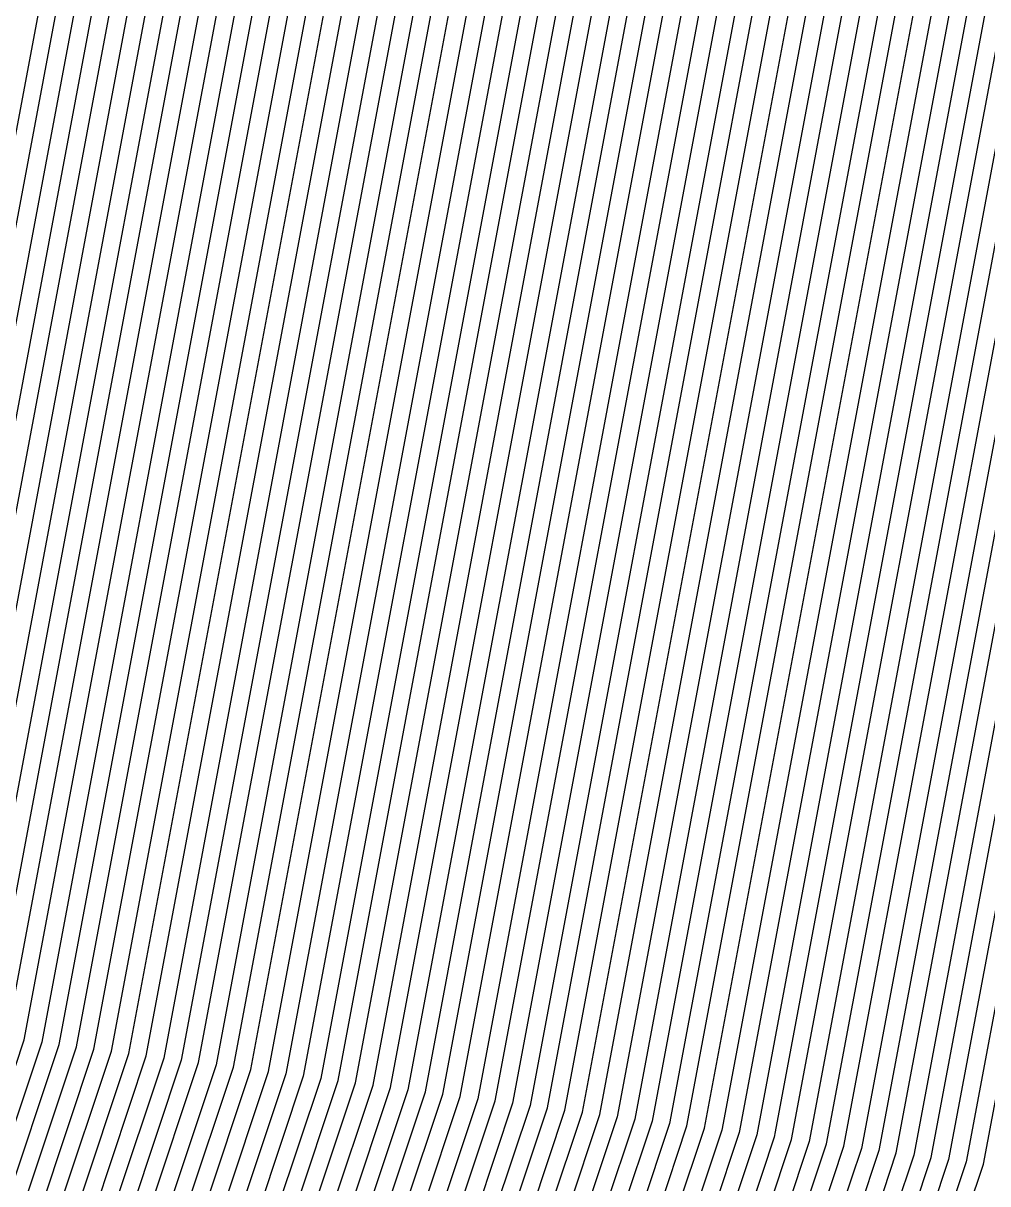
# Model space of a CAD drawing. Extents: x 7084 to 11035, y 13750 to 16729.
# Drawn here: x 8681.49 to 8720.06, y 15180.56 to 15226.97 of the extents above; entities that cross this region are included whole.
import ezdxf

# ---------------------------------------------------------------- set-up
doc = ezdxf.new("R2010")
doc.units = 0
doc.layers.add('Default', color=7, linetype='Continuous')

msp = doc.modelspace()

# ---------------------------------------------------------------- linework, layer by layer
at = {"layer": 'Default'}
for points in [[(8643.206, 14994.547), (8637.175, 15051.414), (8652.971, 15087.314), (8656.417, 15130.395), (8675.086, 15169.168), (8680.83, 15186.4), (8689.446, 15232.353), (8713.571, 15282.326), (8719.315, 15299.559), (8728.228, 15324.516), (8748.907, 15353.811), (8778.104, 15346.198), (8898.159, 15421.232), (8866.077, 15460.106), (8904.85, 15487.678), (8970.332, 15503.187), (9063.674, 15510.367), (9146.389, 15507.782), (9271.323, 15519.27), (9317.85, 15502.9), (9398.267, 15548.852), (9445.656, 15530.759), (9531.818, 15499.166), (9661.921, 15463.84)], [(8639.177, 15050.593), (8655.334, 15087.314), (8658.649, 15128.754), (8677.744, 15168.413), (8683.62, 15186.039), (8692.433, 15233.042), (8715.639, 15281.112), (8721.514, 15298.738), (8730.631, 15324.266), (8750.522, 15352.445), (8778.607, 15345.122), (8899.497, 15420.678), (8868.637, 15458.071), (8905.933, 15484.592), (8968.921, 15499.511), (9064.396, 15506.855), (9143.96, 15504.368), (9271.75, 15516.119), (9316.504, 15500.372), (9398.76, 15547.375), (9444.343, 15529.971), (9532.474, 15497.656), (9657.622, 15463.676)], [(8661.833, 15087.314), (8664.787, 15124.241), (8685.056, 15166.337), (8691.292, 15185.046), (8700.647, 15234.938), (8721.326, 15277.772), (8727.562, 15296.481), (8737.239, 15323.578), (8754.964, 15348.688), (8779.99, 15342.162), (8903.177, 15419.154), (8875.678, 15452.475), (8908.911, 15476.108), (8965.039, 15489.401), (9066.382, 15497.197), (9137.28, 15494.981), (9272.923, 15507.454), (9312.803, 15493.422), (9400.114, 15543.313), (9440.733, 15527.804), (9534.279, 15493.504), (9645.797, 15463.224)], [(8647.686, 15047.106), (8665.378, 15087.314), (8668.135, 15121.779), (8689.044, 15165.204), (8695.477, 15184.504), (8705.127, 15235.971), (8724.427, 15275.95), (8730.861, 15295.251), (8740.844, 15323.203), (8757.387, 15346.638), (8780.744, 15340.548), (8905.184, 15418.323), (8879.518, 15449.422), (8910.536, 15471.479), (8962.922, 15483.887), (9067.465, 15491.928), (9133.637, 15489.861), (9273.563, 15502.727), (9310.785, 15489.631), (9400.852, 15541.098), (9438.763, 15526.623), (9535.264, 15491.239), (9639.347, 15462.978)], [(8668.332, 15087.314), (8670.925, 15119.727), (8692.367, 15164.261), (8698.965, 15184.053), (8708.861, 15236.833), (8727.012, 15274.432), (8733.61, 15294.225), (8743.847, 15322.89), (8759.406, 15344.931), (8781.373, 15339.203), (8906.857, 15417.63), (8882.718, 15446.878), (8911.89, 15467.623), (8961.158, 15479.291), (9068.368, 15487.538), (9130.601, 15485.593), (9274.096, 15498.788), (9309.103, 15486.472), (9401.468, 15539.252), (9437.122, 15525.638), (9536.085, 15489.352), (9633.972, 15462.773)], [(8652.692, 15045.054), (8671.286, 15087.314), (8673.715, 15117.676), (8695.691, 15163.317), (8702.452, 15183.602), (8712.595, 15237.695), (8729.597, 15272.914), (8736.359, 15293.199), (8746.851, 15322.577), (8761.425, 15343.223), (8782.001, 15337.858), (8908.529, 15416.938), (8885.919, 15444.334), (8913.244, 15463.766), (8959.394, 15474.696), (9069.27, 15483.148), (9127.565, 15481.326), (9274.63, 15494.85), (9307.42, 15483.312), (9402.083, 15537.405), (9435.481, 15524.653), (9536.905, 15487.464), (9628.597, 15462.568)], [(8684.284, 15087.314), (8685.991, 15108.65), (8710.313, 15159.165), (8717.797, 15181.616), (8729.023, 15241.486), (8740.97, 15266.235), (8748.454, 15288.686), (8760.067, 15321.201), (8770.308, 15335.709), (8784.767, 15331.939), (8915.888, 15413.89), (8900, 15433.142), (8919.202, 15446.796), (8951.631, 15454.477), (9073.242, 15463.832), (9114.205, 15462.551), (9276.977, 15477.519), (9300.019, 15469.412), (9404.791, 15529.281), (9428.26, 15520.321), (9540.516, 15479.16), (9604.948, 15461.665)], [(8729.769, 15241.658), (8718.495, 15181.526), (8710.978, 15158.976), (8686.549, 15108.239), (8684.875, 15087.314), (8664.205, 15040.336), (8667.134, 15012.715), (8667.134, 14969.495), (8669.227, 14959.032), (8691.776, 14891.383), (8701.82, 14858.322), (8745.041, 14796.31), (8770.987, 14796.31), (8861.186, 14736.178)], [(8730.516, 15241.83), (8719.192, 15181.435), (8711.643, 15158.787), (8687.107, 15107.829), (8685.466, 15087.314), (8664.705, 15040.131), (8667.577, 15013.051), (8667.577, 14969.642), (8669.629, 14959.385), (8692.277, 14891.441), (8702.124, 14859.027), (8745.533, 14796.745), (8770.971, 14796.745), (8861.564, 14736.35)], [(8861.941, 14736.522), (8770.955, 14797.18), (8746.025, 14797.18), (8702.428, 14859.733), (8692.778, 14891.498), (8670.031, 14959.738), (8668.02, 14969.79), (8668.02, 15013.388), (8665.206, 15039.925), (8686.057, 15087.314), (8687.665, 15107.419), (8712.307, 15158.598), (8719.89, 15181.345), (8731.263, 15242.003)], [(8728.276, 15241.313), (8717.1, 15181.706), (8709.649, 15159.353), (8685.433, 15109.06), (8683.694, 15087.314), (8663.204, 15040.746), (8666.248, 15012.042), (8666.248, 14969.199), (8668.423, 14958.326), (8690.775, 14891.268), (8701.213, 14856.91), (8744.056, 14795.44), (8771.02, 14795.44), (8860.431, 14735.833)], [(8726.036, 15240.797), (8715.007, 15181.977), (8707.655, 15159.92), (8683.759, 15110.291), (8681.921, 15087.314), (8661.702, 15041.362), (8664.919, 15011.033), (8664.919, 14968.756), (8667.216, 14957.268), (8689.274, 14891.096), (8700.302, 14854.793), (8742.579, 14794.136), (8771.07, 14794.136), (8859.299, 14735.316)], [(8726.783, 15240.969), (8715.705, 15181.887), (8708.319, 15159.731), (8684.317, 15109.88), (8682.512, 15087.314), (8662.202, 15041.156), (8665.362, 15011.369), (8665.362, 14968.904), (8667.618, 14957.621), (8689.774, 14891.153), (8700.606, 14855.499), (8743.071, 14794.571), (8771.053, 14794.571), (8859.676, 14735.488)], [(8860.054, 14735.661), (8771.037, 14795.005), (8743.564, 14795.005), (8700.909, 14856.205), (8690.275, 14891.211), (8668.02, 14957.974), (8665.805, 14969.052), (8665.805, 15011.706), (8662.703, 15040.951), (8683.103, 15087.314), (8684.875, 15109.47), (8708.984, 15159.542), (8716.402, 15181.796), (8727.529, 15241.141)], [(8723.796, 15240.28), (8712.915, 15182.248), (8705.661, 15160.486), (8682.085, 15111.522), (8680.149, 15087.314), (8660.2, 15041.977), (8663.589, 15010.023), (8663.589, 14968.313), (8666.01, 14956.209), (8687.772, 14890.924), (8699.391, 14852.676), (8741.102, 14792.831), (8771.119, 14792.831), (8858.166, 14734.799), (8894.961, 14733.831), (8978.382, 14739.271), (9027.281, 14731.041), (9112.515, 14780.005), (9183.241, 14778.192), (9252.154, 14749.176), (9295.678, 14747.362), (9357.164, 14746.394), (9447.839, 14769.969)], [(8858.544, 14734.971), (8771.102, 14793.266), (8741.594, 14793.266), (8699.695, 14853.382), (8688.272, 14890.981), (8666.412, 14956.562), (8664.032, 14968.461), (8664.032, 15010.36), (8660.701, 15041.772), (8680.739, 15087.314), (8682.643, 15111.111), (8706.325, 15160.297), (8713.612, 15182.158), (8724.542, 15240.452)], [(8858.921, 14735.144), (8771.086, 14793.701), (8742.086, 14793.701), (8699.999, 14854.088), (8688.773, 14891.038), (8666.814, 14956.915), (8664.475, 14968.608), (8664.475, 15010.696), (8661.201, 15041.567), (8681.33, 15087.314), (8683.201, 15110.701), (8706.99, 15160.108), (8714.31, 15182.067), (8725.289, 15240.624)], [(8722.302, 15239.935), (8711.52, 15182.428), (8704.331, 15160.863), (8680.969, 15112.342), (8678.967, 15087.314), (8659.199, 15042.387), (8662.703, 15009.35), (8662.703, 14968.018), (8665.206, 14955.504), (8686.771, 14890.809), (8698.784, 14851.265), (8740.117, 14791.961), (8771.152, 14791.961), (8857.411, 14734.454)], [(8857.789, 14734.627), (8771.135, 14792.396), (8740.609, 14792.396), (8699.088, 14851.97), (8687.271, 14890.866), (8665.608, 14955.857), (8663.146, 14968.165), (8663.146, 15009.687), (8659.7, 15042.182), (8679.558, 15087.314), (8681.527, 15111.932), (8704.996, 15160.675), (8712.217, 15182.338), (8723.049, 15240.107)], [(8720.062, 15239.418), (8709.427, 15182.699), (8702.337, 15161.43), (8679.295, 15113.573), (8677.195, 15087.314), (8657.697, 15043.003), (8661.374, 15008.341), (8661.374, 14967.574)], [(8720.809, 15239.59), (8710.125, 15182.609), (8703.002, 15161.241), (8679.853, 15113.163), (8677.785, 15087.314), (8658.198, 15042.798), (8661.817, 15008.678), (8661.817, 14967.722), (8664.402, 14954.798), (8685.77, 14890.694), (8698.177, 14849.853), (8739.132, 14791.091), (8771.184, 14791.091), (8856.657, 14734.11), (8895.946, 14733.076), (8977.857, 14738.418), (9030.071, 14729.629), (9113.762, 14777.707), (9183.208, 14775.927), (9250.874, 14747.436)], [(8721.555, 15239.763), (8710.822, 15182.519), (8703.667, 15161.052), (8680.411, 15112.752), (8678.376, 15087.314), (8658.699, 15042.592), (8662.26, 15009.014), (8662.26, 14967.87), (8664.804, 14955.151), (8686.27, 14890.751), (8698.481, 14850.559), (8739.625, 14791.526), (8771.168, 14791.526), (8857.034, 14734.282)], [(8717.822, 15238.901), (8707.335, 15182.97), (8700.343, 15161.996), (8677.621, 15114.804), (8675.422, 15087.314), (8656.196, 15043.618), (8660.044, 15007.332), (8660.044, 14967.131), (8662.793, 14953.387), (8683.767, 14890.464), (8696.962, 14847.03), (8737.163, 14789.352), (8771.25, 14789.352), (8855.147, 14733.42), (8896.931, 14732.321), (8977.332, 14737.565), (9032.861, 14728.218)], [(8855.524, 14733.593), (8771.234, 14789.787), (8737.655, 14789.787), (8697.266, 14847.736), (8684.268, 14890.522), (8663.195, 14953.739), (8660.487, 14967.279), (8660.487, 15007.668), (8656.696, 15043.413), (8676.013, 15087.314), (8678.179, 15114.394), (8701.008, 15161.807), (8708.032, 15182.88), (8718.568, 15239.073)], [(8855.902, 14733.765), (8771.217, 14790.221), (8738.148, 14790.221), (8697.57, 14848.442), (8684.769, 14890.579), (8663.597, 14954.092), (8660.931, 14967.427), (8660.931, 15008.005), (8657.197, 15043.208), (8676.604, 15087.314), (8678.737, 15113.983), (8701.673, 15161.618), (8708.73, 15182.789), (8719.315, 15239.246)], [(8716.328, 15238.556), (8705.94, 15183.15), (8699.014, 15162.373), (8676.505, 15115.624), (8674.24, 15087.314), (8655.195, 15044.028), (8659.158, 15006.659), (8659.158, 14966.836), (8661.989, 14952.681), (8682.766, 14890.349), (8696.355, 14845.619), (8736.178, 14788.482), (8771.283, 14788.482), (8854.392, 14733.076)], [(8717.075, 15238.729), (8706.637, 15183.06), (8699.679, 15162.184), (8677.063, 15115.214), (8674.831, 15087.314), (8655.695, 15043.823), (8659.601, 15006.995), (8659.601, 14966.984), (8662.391, 14953.034), (8683.267, 14890.407), (8696.659, 14846.325), (8736.671, 14788.917), (8771.266, 14788.917), (8854.769, 14733.248), (8897.177, 14732.132), (8977.201, 14737.351), (9033.558, 14727.865), (9115.321, 14774.835), (9183.167, 14773.096), (9249.274, 14745.262), (9291.025, 14743.522)], [(8853.259, 14732.559), (8771.332, 14787.177), (8734.701, 14787.177), (8695.444, 14843.502), (8681.265, 14890.177), (8660.783, 14951.622), (8657.829, 14966.393), (8657.829, 15005.65), (8653.693, 15044.644), (8672.468, 15087.314), (8674.831, 15116.855), (8697.02, 15162.939), (8703.847, 15183.421), (8714.088, 15238.039)], [(8853.637, 14732.731), (8771.316, 14787.612), (8735.194, 14787.612), (8695.748, 14844.208), (8681.765, 14890.234), (8661.185, 14951.975), (8658.272, 14966.541), (8658.272, 15005.986), (8654.194, 15044.439), (8673.059, 15087.314), (8675.389, 15116.445), (8697.685, 15162.751), (8704.545, 15183.331), (8714.835, 15238.212)], [(8715.582, 15238.384), (8705.242, 15183.241), (8698.349, 15162.562), (8675.947, 15116.035), (8673.65, 15087.314), (8654.694, 15044.234), (8658.715, 15006.323), (8658.715, 14966.688), (8661.587, 14952.328), (8682.266, 14890.292), (8696.052, 14844.913), (8735.686, 14788.047), (8771.299, 14788.047), (8854.014, 14732.904)], [(8711.848, 15237.522), (8701.755, 15183.692), (8695.026, 15163.506), (8673.157, 15118.086), (8670.696, 15087.314), (8652.191, 15045.259), (8656.499, 15004.64), (8656.499, 14965.95), (8659.577, 14950.564), (8679.763, 14890.005), (8694.534, 14841.385), (8733.224, 14785.872), (8771.381, 14785.872), (8852.127, 14732.042), (8898.9, 14730.811)], [(9183.126, 14770.265), (9116.881, 14771.963), (9037.046, 14726.101), (8976.544, 14736.284), (8898.408, 14731.188), (8852.882, 14732.387), (8771.349, 14786.742), (8734.209, 14786.742), (8695.141, 14842.796), (8680.764, 14890.119), (8660.381, 14951.269), (8657.386, 14966.245), (8657.386, 15005.313), (8653.192, 15044.849), (8671.877, 15087.314), (8674.273, 15117.266), (8696.355, 15163.128), (8703.15, 15183.511), (8713.341, 15237.867)], [(8709.608, 15237.005), (8699.662, 15183.963), (8693.032, 15164.072), (8671.483, 15119.317), (8668.923, 15087.314), (8650.69, 15045.875), (8655.17, 15003.631), (8655.17, 14965.507), (8658.37, 14949.505), (8678.261, 14889.832), (8693.623, 14839.268), (8731.747, 14784.568), (8771.431, 14784.568), (8850.994, 14731.525)], [(8851.372, 14731.697), (8771.414, 14785.003), (8732.239, 14785.003), (8693.926, 14839.973), (8678.762, 14889.89), (8658.772, 14949.858), (8655.613, 14965.654), (8655.613, 15003.967), (8651.19, 15045.67), (8669.514, 15087.314), (8672.041, 15118.907), (8693.697, 15163.883), (8700.36, 15183.873), (8710.354, 15237.178)], [(8711.101, 15237.35), (8701.057, 15183.782), (8694.361, 15163.694), (8672.599, 15118.497), (8670.105, 15087.314), (8651.691, 15045.464), (8656.056, 15004.304), (8656.056, 14965.802), (8659.175, 14950.211), (8679.262, 14889.947), (8694.23, 14840.679), (8732.732, 14785.437), (8771.398, 14785.437), (8851.749, 14731.87)], [(8850.24, 14731.18), (8771.463, 14783.698), (8730.762, 14783.698), (8693.015, 14837.856), (8677.26, 14889.717), (8657.566, 14948.799), (8654.284, 14965.211), (8654.284, 15002.958), (8649.689, 15046.285), (8667.741, 15087.314), (8670.367, 15120.138), (8691.702, 15164.449), (8698.267, 15184.143), (8708.114, 15236.661)], [(9450.596, 14756.774), (9369.768, 14735.759), (9283.271, 14737.121), (9244.473, 14738.738), (9183.044, 14764.603), (9119.999, 14766.219), (9044.021, 14722.572), (8975.231, 14734.151), (8900.87, 14729.301), (8849.107, 14730.663), (8771.513, 14782.393), (8729.285, 14782.393), (8692.105, 14835.739), (8675.759, 14889.545), (8656.36, 14947.741), (8652.954, 14964.768), (8652.954, 15001.949), (8648.187, 15046.9), (8665.969, 15087.314), (8668.693, 15121.369), (8689.708, 15165.015), (8696.175, 15184.414), (8705.874, 15236.144)], [(8706.621, 15236.316), (8696.872, 15184.324), (8690.373, 15164.827), (8669.251, 15120.958), (8666.56, 15087.314), (8648.687, 15046.695), (8653.398, 15002.285), (8653.398, 14964.916), (8656.762, 14948.094), (8676.259, 14889.602), (8692.408, 14836.445), (8729.778, 14782.828), (8771.496, 14782.828), (8849.485, 14730.836)], [(9450.366, 14757.874), (9368.718, 14736.645), (9284.305, 14737.975), (9245.113, 14739.608), (9183.061, 14765.735), (9119.375, 14767.368), (9042.626, 14723.278), (8975.494, 14734.578), (8900.377, 14729.679), (8849.862, 14731.008), (8771.48, 14783.263), (8730.27, 14783.263), (8692.712, 14837.151), (8676.76, 14889.66), (8657.164, 14948.447), (8653.841, 14965.063), (8653.841, 15002.622), (8649.188, 15046.49), (8667.151, 15087.314), (8669.809, 15120.548), (8691.038, 15164.638), (8697.57, 15184.234), (8707.367, 15236.488)], [(8847.975, 14730.146), (8771.562, 14781.088), (8727.808, 14781.088), (8691.194, 14833.622), (8674.257, 14889.373), (8655.154, 14946.682), (8651.625, 14964.325), (8651.625, 15000.939), (8646.685, 15047.516), (8664.196, 15087.314), (8667.019, 15122.599), (8687.714, 15165.582), (8694.082, 15184.685), (8703.634, 15235.627)], [(8674.757, 14889.43), (8655.556, 14947.035), (8652.068, 14964.473), (8652.068, 15001.276), (8647.186, 15047.311), (8664.787, 15087.314), (8667.577, 15122.189), (8688.379, 15165.393), (8694.78, 15184.595), (8704.381, 15235.799)], [(8702.14, 15235.282), (8692.687, 15184.865), (8686.385, 15165.959), (8665.903, 15123.42), (8663.015, 15087.314), (8645.684, 15047.926), (8650.739, 15000.267), (8650.739, 14964.03), (8654.349, 14945.977), (8673.256, 14889.258), (8690.587, 14832.211), (8726.824, 14780.218), (8771.595, 14780.218), (8847.22, 14729.802)], [(8702.887, 15235.455), (8693.385, 15184.775), (8687.05, 15165.77), (8666.461, 15123.01), (8663.606, 15087.314), (8646.185, 15047.721), (8651.182, 15000.603), (8651.182, 14964.177), (8654.752, 14946.33), (8673.756, 14889.315), (8690.89, 14832.916), (8727.316, 14780.653), (8771.578, 14780.653), (8847.597, 14729.974), (8901.854, 14728.546), (8974.706, 14733.297), (9046.811, 14721.161), (9121.246, 14763.922), (9183.012, 14762.338), (9243.193, 14736.998), (9281.203, 14735.415)], [(9451.515, 14752.376), (9373.97, 14732.214), (9279.135, 14733.708), (9241.913, 14735.259), (9182.979, 14760.073), (9122.493, 14761.624), (9049.601, 14719.75), (8974.181, 14732.444), (8902.839, 14727.791), (8846.087, 14729.285), (8771.644, 14778.914), (8725.347, 14778.914), (8689.676, 14830.094), (8671.754, 14889.085), (8653.143, 14944.918), (8649.41, 14963.586), (8649.41, 14999.257), (8644.182, 15048.542), (8661.242, 15087.314), (8664.229, 15124.651), (8684.391, 15166.525), (8690.595, 15185.136), (8699.9, 15234.765)], [(8701.394, 15235.11), (8691.99, 15184.956), (8685.72, 15166.148), (8665.345, 15123.83), (8662.424, 15087.314), (8645.184, 15048.131), (8650.296, 14999.93), (8650.296, 14963.882), (8653.947, 14945.624), (8672.755, 14889.2), (8690.283, 14831.505), (8726.331, 14779.784), (8771.611, 14779.784), (8846.842, 14729.629), (8902.347, 14728.169), (8974.443, 14732.871), (9048.206, 14720.455)], [(9451.86, 14750.727), (9375.545, 14730.885), (9277.584, 14732.428), (9240.953, 14733.954), (9182.954, 14758.375), (9123.429, 14759.901), (9051.693, 14718.691), (8973.787, 14731.804), (8903.578, 14727.225), (8844.955, 14728.768), (8771.693, 14777.609), (8723.869, 14777.609), (8688.765, 14827.976), (8670.252, 14888.913), (8651.937, 14943.86), (8648.08, 14963.143), (8648.08, 14998.248), (8642.681, 15049.157), (8659.47, 15087.314), (8662.555, 15125.882), (8682.397, 15167.092), (8688.502, 15185.407), (8697.66, 15234.248)], [(8698.407, 15234.421), (8689.2, 15185.317), (8683.062, 15166.903), (8663.113, 15125.472), (8660.061, 15087.314), (8643.181, 15048.952), (8648.523, 14998.584), (8648.523, 14963.291)], [(8845.71, 14729.112), (8771.66, 14778.479), (8724.854, 14778.479), (8689.372, 14829.388), (8671.254, 14889.028), (8652.741, 14944.565), (8648.966, 14963.439), (8648.966, 14998.921), (8643.682, 15048.747), (8660.652, 15087.314), (8663.671, 15125.061), (8683.726, 15166.714), (8689.897, 15185.227), (8699.153, 15234.593)], [(8696.166, 15233.904), (8687.107, 15185.588), (8681.068, 15167.469), (8661.439, 15126.702), (8658.288, 15087.314), (8641.68, 15049.567), (8647.194, 14997.575), (8647.194, 14962.848), (8651.133, 14943.154), (8669.251, 14888.798), (8688.158, 14826.565), (8722.885, 14776.739), (8771.726, 14776.739), (8844.2, 14728.423), (8904.07, 14726.848)], [(8696.913, 15234.076), (8687.805, 15185.497), (8681.732, 15167.28), (8661.997, 15126.292), (8658.879, 15087.314), (8642.18, 15049.362), (8647.637, 14997.912), (8647.637, 14962.996), (8651.535, 14943.507), (8669.752, 14888.856), (8688.461, 14827.271), (8723.377, 14777.174), (8771.71, 14777.174), (8844.578, 14728.595)], [(8843.068, 14727.906), (8771.775, 14775.434), (8721.408, 14775.434), (8687.247, 14824.448), (8667.75, 14888.626), (8649.927, 14942.095), (8645.865, 14962.405), (8645.865, 14996.566), (8640.178, 15050.183), (8656.516, 15087.314), (8659.765, 15127.933), (8679.074, 15168.035), (8685.015, 15185.858), (8693.926, 15233.387)], [(9182.921, 14756.11), (9124.676, 14757.603), (9054.483, 14717.28), (8973.262, 14730.951), (8904.562, 14726.47), (8843.445, 14728.078), (8771.759, 14775.869), (8721.9, 14775.869), (8687.55, 14825.154), (8668.25, 14888.683), (8650.329, 14942.448), (8646.308, 14962.552), (8646.308, 14996.902), (8640.679, 15049.978), (8657.107, 15087.314), (8660.323, 15127.523), (8679.738, 15167.846), (8685.712, 15185.768), (8694.673, 15233.559)], [(8843.823, 14728.251), (8771.742, 14776.304), (8722.392, 14776.304), (8687.854, 14825.859), (8668.751, 14888.741), (8650.731, 14942.801), (8646.751, 14962.7), (8646.751, 14997.239), (8641.179, 15049.773), (8657.697, 15087.314), (8660.881, 15127.113), (8680.403, 15167.658), (8686.41, 15185.678), (8695.42, 15233.731)], [(8841.935, 14727.389), (8771.824, 14774.13), (8719.931, 14774.13), (8686.336, 14822.331), (8666.248, 14888.454), (8648.72, 14941.037), (8644.535, 14961.962), (8644.535, 14995.556), (8638.676, 15050.798), (8654.743, 15087.314), (8658.091, 15129.164), (8677.08, 15168.601), (8682.922, 15186.129), (8691.686, 15232.87)], [(9182.905, 14754.977), (9125.3, 14756.454), (9055.878, 14716.574), (8972.999, 14730.524), (8905.055, 14726.093), (8842.69, 14727.734), (8771.792, 14775), (8720.915, 14775), (8686.943, 14823.742), (8667.249, 14888.569), (8649.524, 14941.742), (8645.421, 14962.257), (8645.421, 14996.229), (8639.677, 15050.388), (8655.925, 15087.314), (8659.207, 15128.344), (8678.409, 15168.224), (8684.317, 15185.949), (8693.18, 15233.214)], [(8841.18, 14727.045), (8771.857, 14773.26), (8718.946, 14773.26), (8685.729, 14820.919), (8665.247, 14888.339), (8647.916, 14940.331), (8643.649, 14961.666), (8643.649, 14994.884), (8637.675, 15051.209), (8653.562, 15087.314), (8656.975, 15129.985), (8675.75, 15168.979), (8681.527, 15186.31), (8690.193, 15232.525)], [(8690.939, 15232.697), (8682.225, 15186.219), (8676.415, 15168.79), (8657.533, 15129.574), (8654.153, 15087.314), (8638.176, 15051.003), (8644.092, 14995.22), (8644.092, 14961.814), (8648.318, 14940.684), (8665.747, 14888.396), (8686.032, 14821.625), (8719.438, 14773.695)], [(8687.952, 15232.008), (8679.435, 15186.58), (8673.756, 15169.545), (8655.301, 15131.216), (8651.789, 15087.314), (8636.174, 15051.824), (8642.32, 14993.874), (8642.32, 14961.223), (8646.71, 14939.272), (8663.745, 14888.166), (8684.818, 14818.802), (8717.469, 14771.955), (8771.907, 14771.955), (8840.048, 14726.528)], [(8840.425, 14726.7), (8771.89, 14772.39), (8717.961, 14772.39), (8685.121, 14819.508), (8664.246, 14888.224), (8647.112, 14939.625), (8642.763, 14961.371), (8642.763, 14994.211), (8636.674, 15051.619), (8652.38, 15087.314), (8655.859, 15130.805), (8674.421, 15169.356), (8680.132, 15186.49), (8688.699, 15232.18)], [(8838.915, 14726.011), (8771.956, 14770.65), (8715.992, 14770.65), (8683.907, 14816.685), (8662.244, 14887.994), (8645.504, 14938.214), (8640.99, 14960.78), (8640.99, 14992.865), (8634.672, 15052.439), (8650.017, 15087.314), (8653.627, 15132.446), (8671.762, 15170.111), (8677.342, 15186.851), (8685.712, 15231.491)], [(8839.293, 14726.183), (8771.939, 14771.085), (8716.484, 14771.085), (8684.211, 14817.391), (8662.744, 14888.052), (8645.906, 14938.567), (8641.433, 14960.928), (8641.433, 14993.201), (8635.172, 15052.234), (8650.608, 15087.314), (8654.185, 15132.036), (8672.427, 15169.923), (8678.04, 15186.761), (8686.459, 15231.663)], [(8687.206, 15231.836), (8678.737, 15186.671), (8673.092, 15169.734), (8654.743, 15131.626), (8651.198, 15087.314), (8635.673, 15052.029), (8641.877, 14993.538), (8641.877, 14961.075), (8646.308, 14938.92), (8663.245, 14888.109), (8684.514, 14818.097), (8716.977, 14771.52), (8771.923, 14771.52), (8839.67, 14726.355), (8907.024, 14724.583), (8971.949, 14728.817)], [(8660.742, 14887.822), (8644.297, 14937.155), (8639.661, 14960.337), (8639.661, 14991.856), (8633.17, 15053.055), (8648.244, 15087.314), (8651.953, 15133.677), (8669.768, 15170.678), (8675.25, 15187.122), (8683.472, 15230.974)], [(8684.219, 15231.146), (8675.947, 15187.032), (8670.433, 15170.489), (8652.511, 15133.267), (8648.835, 15087.314), (8633.671, 15052.85), (8640.104, 14992.192), (8640.104, 14960.485), (8644.699, 14937.508), (8661.242, 14887.879), (8683.3, 14815.274), (8715.007, 14769.781), (8771.989, 14769.781), (8838.161, 14725.666), (8908.009, 14723.828), (8971.424, 14727.964)], [(8684.965, 15231.319), (8676.645, 15186.942), (8671.098, 15170.3), (8653.069, 15132.857), (8649.426, 15087.314), (8634.171, 15052.645), (8640.547, 14992.528), (8640.547, 14960.632), (8645.101, 14937.861), (8661.743, 14887.937), (8683.603, 14815.98), (8715.499, 14770.216), (8771.972, 14770.216), (8838.538, 14725.838)], [(8682.725, 15230.802), (8674.552, 15187.212), (8669.104, 15170.866), (8651.395, 15134.088), (8647.653, 15087.314), (8632.67, 15053.26), (8639.218, 14991.519), (8639.218, 14960.189), (8643.895, 14936.803), (8660.241, 14887.764), (8682.692, 14813.862), (8714.022, 14768.911), (8772.021, 14768.911), (8837.406, 14725.321)]]:
    msp.add_lwpolyline(points, dxfattribs=at)

doc.saveas('drawing.dxf')
